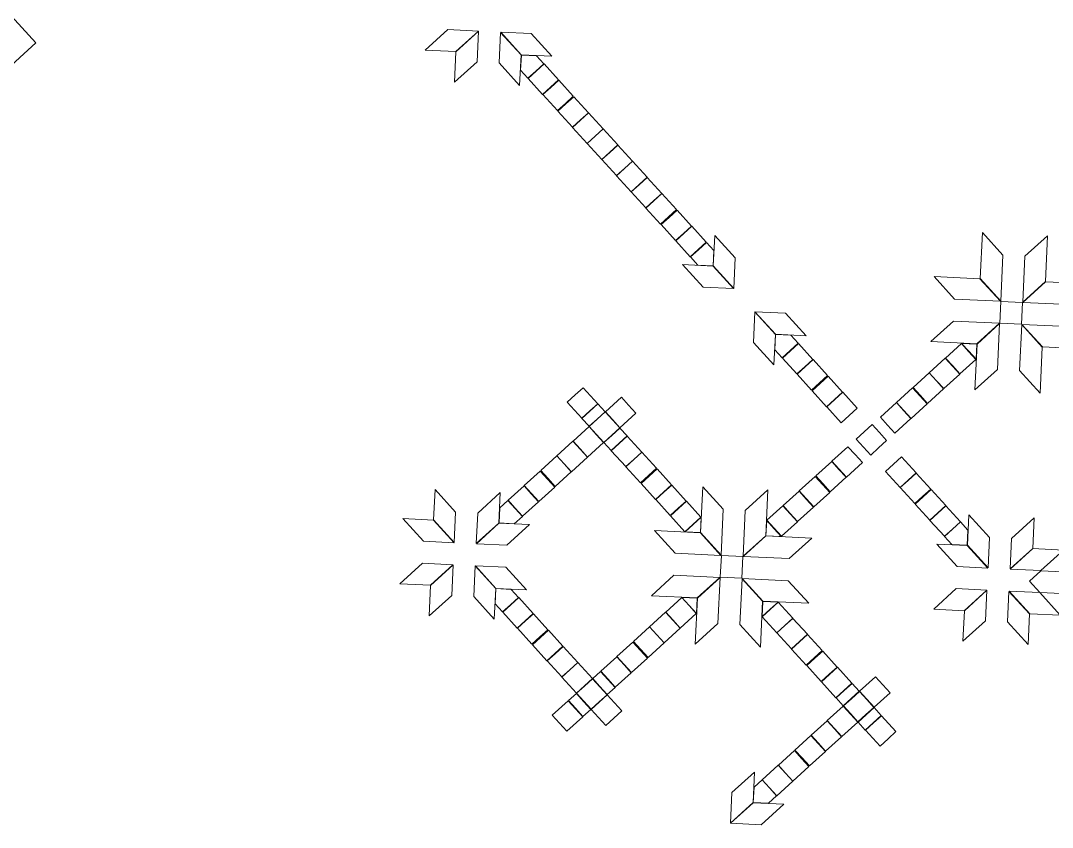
# Model space of a CAD drawing. Header units: inches. Extents: x 733725 to 1472938, y 4017711 to 8040520.
# Drawn here: x 734629.25 to 734648.36, y 4019162.29 to 4019177.24 of the extents above; entities that cross this region are included whole.
import ezdxf

# ---------------------------------------------------------------- set-up
doc = ezdxf.new("R2010")
doc.units = ezdxf.units.IN
doc.header["$MEASUREMENT"] = 0
for name, color, linetype, lineweight in [('H-HARAM2', 123, 'Continuous', 5), ('H-HARAM3', 123, 'Continuous', 5), ('H-MAFSALL', 31, 'Continuous', 13), ('VAZE-MOJOOD-IN', 252, 'Continuous', 0)]:
    doc.layers.add(name, color=color, linetype=linetype, lineweight=lineweight)
pattern_1 = [(354.99999998, (-0.961, 0.33), (0.553438968, 6.325836333), []), (354.99999998, (-0.892, 1.121), (0.553438968, 6.325836333), []), (354.99999998, (-0.823, 1.9117), (0.553438968, 6.325836333), [])]

msp = doc.modelspace()

# ---------------------------------------------------------------- hatches: boundary and pattern name
at = {"layer": 'H-HARAM2'}
h = msp.add_hatch(dxfattribs=at)
h.set_pattern_fill('PLAST', color=256, angle=-5, style=0)
h.set_pattern_definition(pattern_1)
edge = h.paths.add_edge_path()
edge.add_line((734632.731, 4019098.943), (734586.621, 4019149.885))
edge.add_line((734586.621, 4019149.885), (734697.208, 4019249.401))
edge.add_line((734697.208, 4019249.401), (734656.636, 4019294.307))
edge.add_line((734656.636, 4019294.307), (734612.593, 4019254.265))
edge.add_arc((734584.783, 4019246.201), 28.955, -31.0677, 16.1711, ccw=False)
edge.add_line((734609.585, 4019231.259), (734630.186, 4019208.599))
edge.add_line((734630.186, 4019208.599), (734617.904, 4019197.432))
edge.add_line((734617.904, 4019197.432), (734597.303, 4019220.092))
edge.add_arc((734584.783, 4019246.201), 28.955, 248.3791, 295.6179, ccw=False)
edge.add_line((734574.114, 4019219.283), (734521.152, 4019171.133))
edge.add_line((734521.152, 4019171.133), (734519.735, 4019155.04))
edge.add_line((734519.735, 4019155.04), (734510.13, 4019146.749))
edge.add_line((734510.13, 4019146.749), (734509.618, 4019135.985))
edge.add_line((734509.618, 4019135.985), (734511.003, 4019134.453))
edge.add_line((734511.003, 4019134.453), (734515.932, 4019129.031))
edge.add_line((734515.932, 4019129.031), (734518.495, 4019128.91))
edge.add_line((734518.495, 4019128.91), (734518.371, 4019126.305))
edge.add_line((734518.371, 4019126.305), (734518.431, 4019126.238))
edge.add_line((734518.431, 4019126.238), (734518.193, 4019121.231))
edge.add_line((734518.193, 4019121.231), (734532.114, 4019121.216))
edge.add_line((734532.114, 4019121.216), (734533.331, 4019119.845))
edge.add_line((734533.331, 4019119.845), (734566.504, 4019083.356))
edge.add_line((734566.504, 4019083.356), (734585.293, 4019100.438))
edge.add_line((734585.293, 4019100.438), (734607.504, 4019076.008))
edge.add_line((734607.504, 4019076.008), (734632.731, 4019098.943))
h = msp.add_hatch(dxfattribs=at)
h.set_pattern_fill('PLAST', color=256, angle=-5, style=0)
h.set_pattern_definition(pattern_1)
edge = h.paths.add_edge_path()
edge.add_line((734632.731, 4019098.943), (734586.621, 4019149.885))
edge.add_line((734586.621, 4019149.885), (734697.208, 4019249.401))
edge.add_line((734697.208, 4019249.401), (734656.636, 4019294.307))
edge.add_line((734656.636, 4019294.307), (734612.593, 4019254.265))
edge.add_arc((734584.783, 4019246.201), 28.955, -31.0677, 16.1711, ccw=False)
edge.add_line((734609.585, 4019231.259), (734630.186, 4019208.599))
edge.add_line((734630.186, 4019208.599), (734617.904, 4019197.432))
edge.add_line((734617.904, 4019197.432), (734597.303, 4019220.092))
edge.add_arc((734584.783, 4019246.201), 28.955, 248.3791, 295.6179, ccw=False)
edge.add_line((734574.114, 4019219.283), (734521.152, 4019171.133))
edge.add_line((734521.152, 4019171.133), (734519.735, 4019155.04))
edge.add_line((734519.735, 4019155.04), (734510.13, 4019146.749))
edge.add_line((734510.13, 4019146.749), (734509.618, 4019135.985))
edge.add_line((734509.618, 4019135.985), (734511.003, 4019134.453))
edge.add_line((734511.003, 4019134.453), (734515.932, 4019129.031))
edge.add_line((734515.932, 4019129.031), (734518.495, 4019128.91))
edge.add_line((734518.495, 4019128.91), (734518.371, 4019126.305))
edge.add_line((734518.371, 4019126.305), (734518.431, 4019126.238))
edge.add_line((734518.431, 4019126.238), (734518.193, 4019121.231))
edge.add_line((734518.193, 4019121.231), (734532.114, 4019121.216))
edge.add_line((734532.114, 4019121.216), (734533.331, 4019119.845))
edge.add_line((734533.331, 4019119.845), (734566.504, 4019083.356))
edge.add_line((734566.504, 4019083.356), (734585.293, 4019100.438))
edge.add_line((734585.293, 4019100.438), (734607.504, 4019076.008))
edge.add_line((734607.504, 4019076.008), (734632.731, 4019098.943))
at = {"layer": 'H-MAFSALL'}
h = msp.add_hatch(dxfattribs=at)
h.set_pattern_fill('ANGLE', color=256, scale=0.3, angle=45, style=0)
h.set_pattern_definition([(44.999999983, (-0.0012, 0.0002), (-1.4817422595, 1.4817422604), [1.524, -0.5715]), (134.999999983, (-0.0012, 0.0002), (-1.4817422604, -1.4817422595), [1.524, -0.5715])])
edge = h.paths.add_edge_path(flags=16)
edge.add_arc((734483.445, 4019138.19), 8, -50, 310)
edge = h.paths.add_edge_path(flags=16)
edge.add_arc((735041.69, 4018744.78), 5, 130, 310)
edge.add_arc((735041.69, 4018744.78), 5, -50, 130)
edge = h.paths.add_edge_path(flags=16)
edge.add_arc((734929.449, 4018650.032), 10, 307.1029, 310)
edge.add_line((734935.877, 4018642.372), (734935.481, 4018642.057))
edge = h.paths.add_edge_path(flags=16)
edge.add_arc((734448.304, 4018988.959), 5, -50, 310)
edge = h.paths.add_edge_path(flags=16)
edge.add_arc((734929.449, 4018650.032), 10, -50, 310)
edge = h.paths.add_edge_path()
edge.add_line((734470.495, 4018819.804), (734535.003, 4018852.189))
edge.add_line((734535.003, 4018852.189), (734535.003, 4018852.189))
edge.add_line((734535.003, 4018852.189), (734572.914, 4018810.916))
edge.add_arc((734615.714, 4018815.067), 43, 185.5397, 259.5981)
edge.add_line((734607.95, 4018772.774), (734656.259, 4018720.181))
edge.add_line((734656.259, 4018720.181), (734681.017, 4018702.881))
edge.add_line((734681.017, 4018702.881), (734689.467, 4018687.669))
edge.add_line((734689.467, 4018687.669), (734694.857, 4018680.12))
edge.add_line((734694.857, 4018680.12), (734719.321, 4018651.346))
edge.add_line((734719.321, 4018651.346), (734735.321, 4018631.946))
edge.add_line((734735.321, 4018631.946), (734738.811, 4018624.304))
edge.add_line((734738.811, 4018624.304), (734748.26, 4018603.512))
edge.add_line((734748.26, 4018603.512), (734747.516, 4018601.656))
edge.add_arc((734785.506, 4018511.871), 97.491, 107.72929, 112.93457, ccw=False)
edge.add_arc((734656.551, 4018541.881), 117.492, 25.08126, 32.34036, ccw=False)
edge.add_line((734762.964, 4018591.686), (734809.18, 4018581.942))
edge.add_line((734809.18, 4018581.942), (734866.219, 4018571.729))
edge.add_line((734866.219, 4018571.729), (734867.898, 4018578.513))
edge.add_line((734867.898, 4018578.513), (734907.725, 4018615.005))
edge.add_line((734907.725, 4018615.005), (734912.431, 4018609.829))
edge.add_line((734912.431, 4018609.829), (734975.64, 4018667.103))
edge.add_line((734975.64, 4018667.103), (734970.981, 4018672.229))
edge.add_line((734970.981, 4018672.229), (735032.04, 4018727.74))
edge.add_line((735032.04, 4018727.74), (735037.306, 4018722.006))
edge.add_line((735037.306, 4018722.006), (735052.413, 4018735.663))
edge.add_line((735052.413, 4018735.663), (735059.338, 4018741.922))
edge.add_line((735059.338, 4018741.922), (735066.401, 4018748.341))
edge.add_line((735066.401, 4018748.341), (735061.106, 4018754.165))
edge.add_line((735061.106, 4018754.165), (735117.118, 4018805.091))
edge.add_line((735117.118, 4018805.091), (735104.817, 4018818.622))
edge.add_line((735104.817, 4018818.622), (734958.677, 4018685.762))
edge.add_line((734958.677, 4018685.762), (734951.519, 4018693.635))
edge.add_line((734951.519, 4018693.635), (734933.872, 4018677.591))
edge.add_line((734933.872, 4018677.591), (734905.385, 4018651.693))
edge.add_line((734905.385, 4018651.693), (734888.108, 4018635.985))
edge.add_line((734888.108, 4018635.985), (734892.767, 4018630.86))
edge.add_line((734892.767, 4018630.86), (734854.667, 4018596.221))
edge.add_line((734854.667, 4018596.221), (734784.293, 4018608.823))
edge.add_arc((734788.7, 4018633.431), 25, 217.1653, 259.8479, ccw=False)
edge.add_line((734768.777, 4018618.328), (734704.047, 4018703.715))
edge.add_line((734704.047, 4018703.715), (734708.534, 4018710.947))
edge.add_line((734708.534, 4018710.947), (734700.207, 4018716.114))
edge.add_line((734700.207, 4018716.114), (734704.039, 4018722.289))
edge.add_line((734704.039, 4018722.289), (734698.091, 4018725.98))
edge.add_line((734698.091, 4018725.98), (734702.273, 4018732.721))
edge.add_line((734702.273, 4018732.721), (734702.336, 4018732.679))
edge.add_arc((734708.117, 4018741.415), 10.475, 236.5024, 314.0512)
edge.add_line((734715.401, 4018733.886), (734717.159, 4018735.485))
edge.add_line((734717.159, 4018735.485), (734722.231, 4018740.095))
edge.add_line((734722.231, 4018740.095), (734720.065, 4018742.478))
edge.add_line((734720.065, 4018742.478), (734726.132, 4018747.994))
edge.add_line((734726.132, 4018747.994), (734719.41, 4018755.387))
edge.add_line((734719.41, 4018755.387), (734713.218, 4018749.758))
edge.add_line((734713.218, 4018749.758), (734710.291, 4018752.978))
edge.add_line((734710.291, 4018752.978), (734716.483, 4018758.607))
edge.add_line((734716.483, 4018758.607), (734709.759, 4018766.003))
edge.add_line((734709.759, 4018766.003), (734703.567, 4018760.373))
edge.add_line((734703.567, 4018760.373), (734700.64, 4018763.593))
edge.add_line((734700.64, 4018763.593), (734706.832, 4018769.222))
edge.add_line((734706.832, 4018769.222), (734700.111, 4018776.616))
edge.add_line((734700.111, 4018776.616), (734694.4, 4018771.424))
edge.add_line((734694.4, 4018771.424), (734692.234, 4018773.807))
edge.add_line((734692.234, 4018773.807), (734686.631, 4018768.713))
edge.add_line((734686.631, 4018768.713), (734683.931, 4018766.258))
edge.add_arc((734691.488, 4018755.604), 13.062, 125.3471, 234.1486)
edge.add_line((734683.838, 4018745.017), (734679.674, 4018738.306))
edge.add_line((734679.674, 4018738.306), (734673.726, 4018741.996))
edge.add_line((734673.726, 4018741.996), (734673.41, 4018741.491))
edge.add_line((734673.41, 4018741.491), (734673.274, 4018741.576))
edge.add_line((734673.274, 4018741.576), (734669.424, 4018735.372))
edge.add_line((734669.424, 4018735.372), (734662.891, 4018739.425))
edge.add_line((734662.891, 4018739.425), (734661.12, 4018740.524))
edge.add_line((734661.12, 4018740.524), (734662.269, 4018742.424))
edge.add_line((734662.269, 4018742.424), (734639.091, 4018767.919))
edge.add_line((734639.091, 4018767.919), (734644.863, 4018773.166))
edge.add_line((734644.863, 4018773.166), (734641.27, 4018777.117))
edge.add_line((734641.27, 4018777.117), (734635.499, 4018771.87))
edge.add_line((734635.499, 4018771.87), (734624.539, 4018783.924))
edge.add_line((734624.539, 4018783.924), (734623.801, 4018783.25))
edge.add_line((734623.801, 4018783.25), (734611.491, 4018796.79))
edge.add_line((734611.491, 4018796.79), (734615.969, 4018800.904))
edge.add_line((734615.969, 4018800.904), (734613.206, 4018803.943))
edge.add_line((734613.206, 4018803.943), (734611.359, 4018802.264))
edge.add_line((734611.359, 4018802.264), (734611.02, 4018802.637))
edge.add_line((734611.02, 4018802.637), (734608.08, 4018802.777))
edge.add_line((734608.08, 4018802.777), (734607.708, 4018802.438))
edge.add_line((734607.708, 4018802.438), (734600.959, 4018809.861))
edge.add_line((734600.959, 4018809.861), (734601.332, 4018810.2))
edge.add_line((734601.332, 4018810.2), (734601.471, 4018813.14))
edge.add_line((734601.471, 4018813.14), (734601.133, 4018813.512))
edge.add_line((734601.133, 4018813.512), (734602.98, 4018815.191))
edge.add_line((734602.98, 4018815.191), (734600.195, 4018818.254))
edge.add_line((734600.195, 4018818.254), (734595.696, 4018814.164))
edge.add_line((734595.696, 4018814.164), (734583.386, 4018827.704))
edge.add_line((734583.386, 4018827.704), (734584.128, 4018828.375))
edge.add_line((734584.128, 4018828.375), (734573.169, 4018840.43))
edge.add_line((734573.169, 4018840.43), (734578.94, 4018845.677))
edge.add_line((734578.94, 4018845.677), (734575.348, 4018849.628))
edge.add_line((734575.348, 4018849.628), (734569.576, 4018844.381))
edge.add_line((734569.576, 4018844.381), (734546.398, 4018869.875))
edge.add_line((734546.398, 4018869.875), (734544.397, 4018868.912))
edge.add_line((734544.397, 4018868.912), (734540.057, 4018877.668))
edge.add_line((734540.057, 4018877.668), (734546.599, 4018880.911))
edge.add_line((734546.599, 4018880.911), (734546.526, 4018881.057))
edge.add_line((734546.526, 4018881.057), (734547.06, 4018881.322))
edge.add_line((734547.06, 4018881.322), (734543.952, 4018887.593))
edge.add_line((734543.952, 4018887.593), (734551.028, 4018891.101))
edge.add_arc((734562.294, 4018897.711), 13.062, 210.4016, 319.2031)
edge.add_line((734572.182, 4018889.177), (734580.485, 4018896.725))
edge.add_line((734580.485, 4018896.725), (734578.319, 4018899.107))
edge.add_line((734578.319, 4018899.107), (734584.029, 4018904.299))
edge.add_line((734584.029, 4018904.299), (734577.183, 4018911.579))
edge.add_line((734577.183, 4018911.579), (734571.116, 4018906.063))
edge.add_line((734571.116, 4018906.063), (734568.189, 4018909.283))
edge.add_line((734568.189, 4018909.283), (734574.256, 4018914.799))
edge.add_line((734574.256, 4018914.799), (734567.532, 4018922.195))
edge.add_line((734567.532, 4018922.195), (734561.465, 4018916.679))
edge.add_line((734561.465, 4018916.679), (734558.538, 4018919.898))
edge.add_line((734558.538, 4018919.898), (734564.605, 4018925.414))
edge.add_line((734564.605, 4018925.414), (734558.008, 4018932.921))
edge.add_line((734558.008, 4018932.921), (734551.941, 4018927.405))
edge.add_line((734551.941, 4018927.405), (734549.774, 4018929.787))
edge.add_line((734549.774, 4018929.787), (734542.945, 4018923.578))
edge.add_arc((734549.637, 4018915.633), 10.388, 130.1084, 208.8482)
edge.add_line((734540.538, 4018910.621), (734533.43, 4018907.097))
edge.add_line((734533.43, 4018907.097), (734530.321, 4018913.369))
edge.add_line((734530.321, 4018913.369), (734523.81, 4018910.141))
edge.add_line((734523.81, 4018910.141), (734519.422, 4018918.991))
edge.add_line((734519.422, 4018918.991), (734518.414, 4018918.49))
edge.add_line((734518.414, 4018918.49), (734483.652, 4018963.612))
edge.add_line((734483.652, 4018963.612), (734466.216, 4018986.25))
edge.add_arc((734446.342, 4018986.524), 19.876, -0.7881, 95.2465)
edge.add_line((734444.525, 4019006.316), (734441.745, 4019010.015))
edge.add_arc((734457.733, 4019022.03), 20, 159.6381, 216.9245, ccw=False)
edge.add_line((734438.983, 4019028.989), (734449.624, 4019057.661))
edge.add_arc((734468.375, 4019050.702), 20, 132.2751, 159.6381, ccw=False)
edge.add_line((734454.921, 4019065.5), (734492.174, 4019099.369))
edge.add_line((734492.174, 4019099.369), (734492.352, 4019103.094))
edge.add_line((734492.352, 4019103.094), (734518.495, 4019128.91))
edge.add_line((734518.495, 4019128.91), (734515.932, 4019129.032))
edge.add_line((734515.932, 4019129.032), (734509.618, 4019135.985))
edge.add_line((734509.618, 4019135.985), (734510.13, 4019146.749))
edge.add_line((734510.13, 4019146.749), (734519.735, 4019155.04))
edge.add_line((734519.735, 4019155.04), (734521.152, 4019171.133))
edge.add_line((734521.152, 4019171.133), (734507.472, 4019199.486))
edge.add_line((734507.472, 4019199.486), (734476.686, 4019171.099))
edge.add_line((734476.686, 4019171.099), (734472.574, 4019167.308))
edge.add_line((734472.574, 4019167.308), (734466.913, 4019162.087))
edge.add_line((734466.913, 4019162.087), (734466.392, 4019149.251))
edge.add_line((734466.392, 4019149.251), (734473.058, 4019142.023))
edge.add_line((734473.058, 4019142.023), (734470.728, 4019136.003))
edge.add_line((734470.728, 4019136.003), (734468.209, 4019122.907))
edge.add_line((734468.209, 4019122.907), (734466.607, 4019104.847))
edge.add_line((734466.607, 4019104.847), (734464.67, 4019103.328))
edge.add_line((734464.67, 4019103.328), (734460.43, 4019099.47))
edge.add_line((734460.43, 4019099.47), (734439.912, 4019080.557))
edge.add_arc((734466.972, 4019051.099), 40, 132.5703, 159.9333)
edge.add_line((734429.4, 4019064.824), (734425.787, 4019054.932))
edge.add_arc((734492.611, 4019019.499), 75.638, 152.06563, 155.27115)
edge.add_line((734423.91, 4019051.14), (734418.436, 4019034.299))
edge.add_line((734418.436, 4019034.299), (734418.393, 4019032.833))
edge.add_arc((734464.107, 4019027.499), 46.024, 173.3446, 190.8662)
edge.add_arc((734458.101, 4019026.815), 40, 191.5252, 222.5703)
edge.add_line((734428.643, 4018999.755), (734431.55, 4018996.591))
edge.add_arc((734450.637, 4018990.594), 20.007, 162.5586, 282.582)
edge.add_line((734454.995, 4018971.068), (734472.935, 4018951.538))
edge.add_line((734472.935, 4018951.538), (734489.366, 4018933.651))
edge.add_line((734489.366, 4018933.651), (734498.083, 4018916.295))
edge.add_line((734498.083, 4018916.295), (734467.009, 4018900.695))
edge.add_line((734467.009, 4018900.695), (734457.734, 4018896.038))
edge.add_line((734457.734, 4018896.038), (734446.846, 4018890.572))
edge.add_line((734446.846, 4018890.572), (734436.474, 4018885.365))
edge.add_line((734436.474, 4018885.365), (734448.8, 4018875.981))
edge.add_line((734448.8, 4018875.981), (734461.775, 4018837.145))
edge.add_line((734461.775, 4018837.145), (734470.495, 4018819.804))

# ---------------------------------------------------------------- linework, layer by layer
at = {"layer": 'H-HARAM3'}
for points in [[(734636.745, 4019176.696), (734637.163, 4019177.077), (734637.728, 4019177.05), (734637.31, 4019176.669)], [(734636.745, 4019176.696), (734637.163, 4019177.077), (734637.728, 4019177.05), (734637.31, 4019176.669)], [(734637.286, 4019176.101), (734637.704, 4019176.481), (734637.731, 4019177.046), (734637.313, 4019176.666)], [(734637.286, 4019176.101), (734637.704, 4019176.481), (734637.731, 4019177.046), (734637.313, 4019176.666)], [(734638.493, 4019176.043), (734638.113, 4019176.462), (734638.14, 4019177.027), (734638.52, 4019176.608)], [(734638.493, 4019176.043), (734638.113, 4019176.462), (734638.14, 4019177.027), (734638.52, 4019176.608)], [(734639.088, 4019176.584), (734638.708, 4019177.003), (734638.143, 4019177.03), (734638.523, 4019176.611)], [(734639.088, 4019176.584), (734638.708, 4019177.003), (734638.143, 4019177.03), (734638.523, 4019176.611)], [(734638.524, 4019176.607), (734638.807, 4019176.594), (734638.943, 4019176.444), (734638.795, 4019176.309), (734638.647, 4019176.175), (734638.511, 4019176.325)], [(734638.524, 4019176.607), (734638.807, 4019176.594), (734638.943, 4019176.444), (734638.795, 4019176.309), (734638.647, 4019176.175), (734638.511, 4019176.325)], [(734638.798, 4019176.306), (734638.946, 4019176.441), (734639.215, 4019176.145), (734639.067, 4019176.01), (734638.919, 4019175.876), (734638.65, 4019176.172)], [(734638.798, 4019176.306), (734638.946, 4019176.441), (734639.215, 4019176.145), (734639.067, 4019176.01), (734638.919, 4019175.876), (734638.65, 4019176.172)], [(734639.07, 4019176.007), (734639.218, 4019176.142), (734639.487, 4019175.846), (734639.339, 4019175.711), (734639.191, 4019175.576), (734638.922, 4019175.872)], [(734639.07, 4019176.007), (734639.218, 4019176.142), (734639.487, 4019175.846), (734639.339, 4019175.711), (734639.191, 4019175.576), (734638.922, 4019175.872)], [(734639.349, 4019175.7), (734639.497, 4019175.834), (734639.766, 4019175.538), (734639.618, 4019175.404), (734639.47, 4019175.269), (734639.201, 4019175.565)], [(734639.349, 4019175.7), (734639.497, 4019175.834), (734639.766, 4019175.538), (734639.618, 4019175.404), (734639.47, 4019175.269), (734639.201, 4019175.565)], [(734639.621, 4019175.401), (734639.769, 4019175.535), (734640.038, 4019175.239), (734639.89, 4019175.105), (734639.742, 4019174.97), (734639.473, 4019175.266)], [(734639.621, 4019175.401), (734639.769, 4019175.535), (734640.038, 4019175.239), (734639.89, 4019175.105), (734639.742, 4019174.97), (734639.473, 4019175.266)], [(734639.893, 4019175.101), (734640.041, 4019175.236), (734640.31, 4019174.94), (734640.162, 4019174.805), (734640.014, 4019174.671), (734639.745, 4019174.967)], [(734639.893, 4019175.101), (734640.041, 4019175.236), (734640.31, 4019174.94), (734640.162, 4019174.805), (734640.014, 4019174.671), (734639.745, 4019174.967)], [(734640.165, 4019174.802), (734640.313, 4019174.937), (734640.448, 4019174.789), (734640.582, 4019174.641), (734640.434, 4019174.506), (734640.286, 4019174.372), (734640.152, 4019174.52), (734640.017, 4019174.668)], [(734640.165, 4019174.802), (734640.313, 4019174.937), (734640.448, 4019174.789), (734640.582, 4019174.641), (734640.434, 4019174.506), (734640.286, 4019174.372), (734640.152, 4019174.52), (734640.017, 4019174.668)], [(734640.437, 4019174.503), (734640.585, 4019174.638), (734640.854, 4019174.342), (734640.706, 4019174.207), (734640.558, 4019174.072), (734640.289, 4019174.368)], [(734640.437, 4019174.503), (734640.585, 4019174.638), (734640.854, 4019174.342), (734640.706, 4019174.207), (734640.558, 4019174.072), (734640.289, 4019174.368)], [(734640.709, 4019174.204), (734640.857, 4019174.338), (734641.126, 4019174.042), (734640.978, 4019173.908), (734640.83, 4019173.773), (734640.561, 4019174.069)], [(734640.709, 4019174.204), (734640.857, 4019174.338), (734641.126, 4019174.042), (734640.978, 4019173.908), (734640.83, 4019173.773), (734640.561, 4019174.069)], [(734640.981, 4019173.905), (734641.129, 4019174.039), (734641.398, 4019173.743), (734641.25, 4019173.609), (734641.102, 4019173.474), (734640.833, 4019173.77)], [(734640.981, 4019173.905), (734641.129, 4019174.039), (734641.398, 4019173.743), (734641.25, 4019173.609), (734641.102, 4019173.474), (734640.833, 4019173.77)], [(734641.26, 4019173.597), (734641.408, 4019173.732), (734641.677, 4019173.436), (734641.529, 4019173.302), (734641.382, 4019173.167), (734641.112, 4019173.463)], [(734641.26, 4019173.597), (734641.408, 4019173.732), (734641.677, 4019173.436), (734641.529, 4019173.302), (734641.382, 4019173.167), (734641.112, 4019173.463)], [(734641.68, 4019173.433), (734641.95, 4019173.137), (734641.802, 4019173.002), (734641.654, 4019172.868), (734641.384, 4019173.164), (734641.532, 4019173.298)], [(734641.68, 4019173.433), (734641.95, 4019173.137), (734641.802, 4019173.002), (734641.654, 4019172.868), (734641.384, 4019173.164), (734641.532, 4019173.298)], [(734642.106, 4019173.265), (734642.487, 4019172.847), (734642.46, 4019172.282), (734642.079, 4019172.7)], [(734642.106, 4019173.265), (734642.487, 4019172.847), (734642.46, 4019172.282), (734642.079, 4019172.7)], [(734647.444, 4019172.897), (734647.064, 4019173.315), (734647.023, 4019172.465), (734647.404, 4019172.046)], [(734647.444, 4019172.897), (734647.064, 4019173.315), (734647.023, 4019172.465), (734647.404, 4019172.046)], [(734647.853, 4019172.877), (734648.271, 4019173.258), (734648.231, 4019172.407), (734647.812, 4019172.027)], [(734647.853, 4019172.877), (734648.271, 4019173.258), (734648.231, 4019172.407), (734647.812, 4019172.027)], [(734641.952, 4019173.134), (734642.088, 4019172.984), (734642.075, 4019172.701), (734641.793, 4019172.715), (734641.657, 4019172.864), (734641.804, 4019172.999)], [(734641.952, 4019173.134), (734642.088, 4019172.984), (734642.075, 4019172.701), (734641.793, 4019172.715), (734641.657, 4019172.864), (734641.804, 4019172.999)], [(734641.511, 4019172.724), (734641.891, 4019172.305), (734642.457, 4019172.279), (734642.076, 4019172.697)], [(734641.511, 4019172.724), (734641.891, 4019172.305), (734642.457, 4019172.279), (734642.076, 4019172.697)], [(734646.55, 4019172.084), (734646.169, 4019172.502), (734647.02, 4019172.462), (734647.401, 4019172.043)], [(734646.55, 4019172.084), (734646.169, 4019172.502), (734647.02, 4019172.462), (734647.401, 4019172.043)], [(734648.666, 4019171.983), (734649.084, 4019172.364), (734648.234, 4019172.404), (734647.815, 4019172.023)], [(734648.666, 4019171.983), (734649.084, 4019172.364), (734648.234, 4019172.404), (734647.815, 4019172.023)], [(734647.808, 4019172.019), (734647.789, 4019171.62), (734647.389, 4019171.639), (734647.408, 4019172.038)], [(734647.808, 4019172.019), (734647.789, 4019171.62), (734647.389, 4019171.639), (734647.408, 4019172.038)], [(734643.202, 4019170.864), (734642.822, 4019171.282), (734642.848, 4019171.848), (734643.229, 4019171.429)], [(734643.202, 4019170.864), (734642.822, 4019171.282), (734642.848, 4019171.848), (734643.229, 4019171.429)], [(734643.797, 4019171.405), (734643.417, 4019171.824), (734642.852, 4019171.85), (734643.232, 4019171.432)], [(734643.797, 4019171.405), (734643.417, 4019171.824), (734642.852, 4019171.85), (734643.232, 4019171.432)], [(734646.531, 4019171.675), (734646.112, 4019171.295), (734646.963, 4019171.254), (734647.381, 4019171.635)], [(734646.531, 4019171.675), (734646.112, 4019171.295), (734646.963, 4019171.254), (734647.381, 4019171.635)], [(734647.344, 4019170.781), (734646.925, 4019170.4), (734646.966, 4019171.251), (734647.384, 4019171.632)], [(734647.344, 4019170.781), (734646.925, 4019170.4), (734646.966, 4019171.251), (734647.384, 4019171.632)], [(734647.752, 4019170.762), (734648.133, 4019170.343), (734648.173, 4019171.194), (734647.793, 4019171.612)], [(734647.752, 4019170.762), (734648.133, 4019170.343), (734648.173, 4019171.194), (734647.793, 4019171.612)], [(734648.646, 4019171.575), (734649.027, 4019171.156), (734648.176, 4019171.197), (734647.796, 4019171.615)], [(734648.646, 4019171.575), (734649.027, 4019171.156), (734648.176, 4019171.197), (734647.796, 4019171.615)], [(734643.233, 4019171.428), (734643.516, 4019171.414), (734643.652, 4019171.265), (734643.504, 4019171.13), (734643.356, 4019170.995), (734643.22, 4019171.145)], [(734643.233, 4019171.428), (734643.516, 4019171.414), (734643.652, 4019171.265), (734643.504, 4019171.13), (734643.356, 4019170.995), (734643.22, 4019171.145)], [(734643.507, 4019171.127), (734643.655, 4019171.261), (734643.924, 4019170.965), (734643.776, 4019170.831), (734643.628, 4019170.696), (734643.359, 4019170.992)], [(734643.507, 4019171.127), (734643.655, 4019171.261), (734643.924, 4019170.965), (734643.776, 4019170.831), (734643.628, 4019170.696), (734643.359, 4019170.992)], [(734646.676, 4019171.261), (734646.81, 4019171.113), (734646.945, 4019170.965), (734646.649, 4019170.696), (734646.514, 4019170.844), (734646.38, 4019170.992)], [(734646.676, 4019171.261), (734646.81, 4019171.113), (734646.945, 4019170.965), (734646.649, 4019170.696), (734646.514, 4019170.844), (734646.38, 4019170.992)], [(734646.961, 4019171.25), (734646.948, 4019170.968), (734646.813, 4019171.116), (734646.679, 4019171.264)], [(734646.961, 4019171.25), (734646.948, 4019170.968), (734646.813, 4019171.116), (734646.679, 4019171.264)], [(734643.779, 4019170.828), (734643.927, 4019170.962), (734644.196, 4019170.666), (734644.048, 4019170.532), (734643.9, 4019170.397), (734643.631, 4019170.693)], [(734643.779, 4019170.828), (734643.927, 4019170.962), (734644.196, 4019170.666), (734644.048, 4019170.532), (734643.9, 4019170.397), (734643.631, 4019170.693)], [(734646.376, 4019170.989), (734646.511, 4019170.841), (734646.645, 4019170.693), (734646.349, 4019170.424), (734646.215, 4019170.572), (734646.08, 4019170.72)], [(734646.376, 4019170.989), (734646.511, 4019170.841), (734646.645, 4019170.693), (734646.349, 4019170.424), (734646.215, 4019170.572), (734646.08, 4019170.72)], [(734646.077, 4019170.717), (734646.212, 4019170.569), (734646.346, 4019170.421), (734646.05, 4019170.152), (734645.916, 4019170.299), (734645.781, 4019170.447)], [(734646.077, 4019170.717), (734646.212, 4019170.569), (734646.346, 4019170.421), (734646.05, 4019170.152), (734645.916, 4019170.299), (734645.781, 4019170.447)], [(734644.058, 4019170.52), (734644.206, 4019170.655), (734644.475, 4019170.359), (734644.327, 4019170.224), (734644.179, 4019170.09), (734643.91, 4019170.386)], [(734644.058, 4019170.52), (734644.206, 4019170.655), (734644.475, 4019170.359), (734644.327, 4019170.224), (734644.179, 4019170.09), (734643.91, 4019170.386)], [(734639.67, 4019170.441), (734639.939, 4019170.145), (734639.791, 4019170.011), (734639.643, 4019169.876), (734639.374, 4019170.172), (734639.522, 4019170.307)], [(734639.67, 4019170.441), (734639.939, 4019170.145), (734639.791, 4019170.011), (734639.643, 4019169.876), (734639.374, 4019170.172), (734639.522, 4019170.307)], [(734644.478, 4019170.356), (734644.747, 4019170.06), (734644.599, 4019169.925), (734644.451, 4019169.791), (734644.182, 4019170.087), (734644.33, 4019170.221)], [(734644.478, 4019170.356), (734644.747, 4019170.06), (734644.599, 4019169.925), (734644.451, 4019169.791), (734644.182, 4019170.087), (734644.33, 4019170.221)], [(734645.77, 4019170.437), (734645.905, 4019170.289), (734646.039, 4019170.141), (734645.743, 4019169.872), (734645.609, 4019170.02), (734645.474, 4019170.168)], [(734645.77, 4019170.437), (734645.905, 4019170.289), (734646.039, 4019170.141), (734645.743, 4019169.872), (734645.609, 4019170.02), (734645.474, 4019170.168)], [(734639.794, 4019170.008), (734639.942, 4019170.142), (734640.075, 4019169.996), (734639.927, 4019169.861), (734639.779, 4019169.727), (734639.646, 4019169.873)], [(734639.794, 4019170.008), (734639.942, 4019170.142), (734640.075, 4019169.996), (734639.927, 4019169.861), (734639.779, 4019169.727), (734639.646, 4019169.873)], [(734640.377, 4019170.265), (734640.512, 4019170.117), (734640.646, 4019169.969), (734640.35, 4019169.7), (734640.216, 4019169.848), (734640.081, 4019169.996)], [(734640.377, 4019170.265), (734640.512, 4019170.117), (734640.646, 4019169.969), (734640.35, 4019169.7), (734640.216, 4019169.848), (734640.081, 4019169.996)], [(734645.471, 4019170.165), (734645.605, 4019170.017), (734645.74, 4019169.869), (734645.444, 4019169.6), (734645.309, 4019169.748), (734645.175, 4019169.896)], [(734645.471, 4019170.165), (734645.605, 4019170.017), (734645.74, 4019169.869), (734645.444, 4019169.6), (734645.309, 4019169.748), (734645.175, 4019169.896)], [(734639.93, 4019169.858), (734640.078, 4019169.993), (734640.212, 4019169.845), (734640.347, 4019169.697), (734640.199, 4019169.562), (734640.051, 4019169.428), (734639.916, 4019169.576), (734639.782, 4019169.724)], [(734639.93, 4019169.858), (734640.078, 4019169.993), (734640.212, 4019169.845), (734640.347, 4019169.697), (734640.199, 4019169.562), (734640.051, 4019169.428), (734639.916, 4019169.576), (734639.782, 4019169.724)], [(734639.779, 4019169.721), (734639.913, 4019169.573), (734640.048, 4019169.425), (734639.752, 4019169.156), (734639.617, 4019169.304), (734639.483, 4019169.451)], [(734639.779, 4019169.721), (734639.913, 4019169.573), (734640.048, 4019169.425), (734639.752, 4019169.156), (734639.617, 4019169.304), (734639.483, 4019169.451)], [(734644.874, 4019169.623), (734645.022, 4019169.757), (734645.156, 4019169.609), (734645.291, 4019169.461), (734645.143, 4019169.327), (734644.995, 4019169.192), (734644.861, 4019169.34), (734644.726, 4019169.488)], [(734644.874, 4019169.623), (734645.022, 4019169.757), (734645.156, 4019169.609), (734645.291, 4019169.461), (734645.143, 4019169.327), (734644.995, 4019169.192), (734644.861, 4019169.34), (734644.726, 4019169.488)], [(734640.202, 4019169.559), (734640.35, 4019169.693), (734640.483, 4019169.547), (734640.335, 4019169.412), (734640.187, 4019169.278), (734640.054, 4019169.424)], [(734640.202, 4019169.559), (734640.35, 4019169.693), (734640.483, 4019169.547), (734640.335, 4019169.412), (734640.187, 4019169.278), (734640.054, 4019169.424)], [(734640.338, 4019169.409), (734640.486, 4019169.544), (734640.755, 4019169.248), (734640.607, 4019169.113), (734640.459, 4019168.979), (734640.19, 4019169.275)], [(734640.338, 4019169.409), (734640.486, 4019169.544), (734640.755, 4019169.248), (734640.607, 4019169.113), (734640.459, 4019168.979), (734640.19, 4019169.275)], [(734639.479, 4019169.449), (734639.614, 4019169.301), (734639.748, 4019169.153), (734639.452, 4019168.883), (734639.318, 4019169.031), (734639.183, 4019169.179)], [(734639.479, 4019169.449), (734639.614, 4019169.301), (734639.748, 4019169.153), (734639.452, 4019168.883), (734639.318, 4019169.031), (734639.183, 4019169.179)], [(734644.573, 4019169.349), (734644.708, 4019169.201), (734644.842, 4019169.053), (734644.546, 4019168.784), (734644.412, 4019168.932), (734644.277, 4019169.08)], [(734644.573, 4019169.349), (734644.708, 4019169.201), (734644.842, 4019169.053), (734644.546, 4019168.784), (734644.412, 4019168.932), (734644.277, 4019169.08)], [(734639.18, 4019169.177), (734639.315, 4019169.029), (734639.449, 4019168.881), (734639.153, 4019168.611), (734639.019, 4019168.759), (734638.884, 4019168.907)], [(734639.18, 4019169.177), (734639.315, 4019169.029), (734639.449, 4019168.881), (734639.153, 4019168.611), (734639.019, 4019168.759), (734638.884, 4019168.907)], [(734640.61, 4019169.11), (734640.758, 4019169.245), (734641.027, 4019168.949), (734640.879, 4019168.814), (734640.731, 4019168.68), (734640.462, 4019168.975)], [(734640.61, 4019169.11), (734640.758, 4019169.245), (734641.027, 4019168.949), (734640.879, 4019168.814), (734640.731, 4019168.68), (734640.462, 4019168.975)], [(734645.418, 4019169.024), (734645.566, 4019169.159), (734645.835, 4019168.863), (734645.687, 4019168.728), (734645.539, 4019168.594), (734645.27, 4019168.89)], [(734645.418, 4019169.024), (734645.566, 4019169.159), (734645.835, 4019168.863), (734645.687, 4019168.728), (734645.539, 4019168.594), (734645.27, 4019168.89)], [(734644.274, 4019169.077), (734644.408, 4019168.929), (734644.543, 4019168.781), (734644.247, 4019168.512), (734644.112, 4019168.66), (734643.978, 4019168.808)], [(734644.274, 4019169.077), (734644.408, 4019168.929), (734644.543, 4019168.781), (734644.247, 4019168.512), (734644.112, 4019168.66), (734643.978, 4019168.808)], [(734638.873, 4019168.897), (734639.008, 4019168.749), (734639.142, 4019168.601), (734638.846, 4019168.332), (734638.712, 4019168.48), (734638.577, 4019168.628)], [(734638.873, 4019168.897), (734639.008, 4019168.749), (734639.142, 4019168.601), (734638.846, 4019168.332), (734638.712, 4019168.48), (734638.577, 4019168.628)], [(734640.889, 4019168.803), (734641.037, 4019168.937), (734641.306, 4019168.642), (734641.158, 4019168.507), (734641.01, 4019168.372), (734640.741, 4019168.668)], [(734640.889, 4019168.803), (734641.037, 4019168.937), (734641.306, 4019168.642), (734641.158, 4019168.507), (734641.01, 4019168.372), (734640.741, 4019168.668)], [(734643.967, 4019168.798), (734644.101, 4019168.65), (734644.236, 4019168.502), (734643.94, 4019168.233), (734643.805, 4019168.381), (734643.671, 4019168.529)], [(734643.967, 4019168.798), (734644.101, 4019168.65), (734644.236, 4019168.502), (734643.94, 4019168.233), (734643.805, 4019168.381), (734643.671, 4019168.529)], [(734645.69, 4019168.725), (734645.838, 4019168.86), (734646.107, 4019168.564), (734645.959, 4019168.429), (734645.811, 4019168.295), (734645.542, 4019168.591)], [(734645.69, 4019168.725), (734645.838, 4019168.86), (734646.107, 4019168.564), (734645.959, 4019168.429), (734645.811, 4019168.295), (734645.542, 4019168.591)], [(734638.574, 4019168.625), (734638.708, 4019168.477), (734638.843, 4019168.329), (734638.547, 4019168.06), (734638.412, 4019168.208), (734638.278, 4019168.356)], [(734638.574, 4019168.625), (734638.708, 4019168.477), (734638.843, 4019168.329), (734638.547, 4019168.06), (734638.412, 4019168.208), (734638.278, 4019168.356)], [(734641.161, 4019168.504), (734641.309, 4019168.638), (734641.578, 4019168.342), (734641.43, 4019168.208), (734641.282, 4019168.073), (734641.013, 4019168.369)], [(734641.161, 4019168.504), (734641.309, 4019168.638), (734641.578, 4019168.342), (734641.43, 4019168.208), (734641.282, 4019168.073), (734641.013, 4019168.369)], [(734642.265, 4019168.188), (734641.884, 4019168.607), (734641.844, 4019167.756), (734642.224, 4019167.337)], [(734642.265, 4019168.188), (734641.884, 4019168.607), (734641.844, 4019167.756), (734642.224, 4019167.337)], [(734636.927, 4019168.556), (734637.307, 4019168.138), (734637.28, 4019167.573), (734636.9, 4019167.991)], [(734636.927, 4019168.556), (734637.307, 4019168.138), (734637.28, 4019167.573), (734636.9, 4019167.991)], [(734638.134, 4019168.499), (734637.716, 4019168.118), (734637.689, 4019167.553), (734638.107, 4019167.934)], [(734638.134, 4019168.499), (734637.716, 4019168.118), (734637.689, 4019167.553), (734638.107, 4019167.934)], [(734642.673, 4019168.169), (734643.092, 4019168.549), (734643.051, 4019167.698), (734642.633, 4019167.318)], [(734642.673, 4019168.169), (734643.092, 4019168.549), (734643.051, 4019167.698), (734642.633, 4019167.318)], [(734643.668, 4019168.526), (734643.802, 4019168.378), (734643.937, 4019168.23), (734643.641, 4019167.961), (734643.506, 4019168.109), (734643.372, 4019168.257)], [(734643.668, 4019168.526), (734643.802, 4019168.378), (734643.937, 4019168.23), (734643.641, 4019167.961), (734643.506, 4019168.109), (734643.372, 4019168.257)], [(734645.969, 4019168.418), (734646.117, 4019168.553), (734646.386, 4019168.257), (734646.238, 4019168.122), (734646.09, 4019167.988), (734645.821, 4019168.283)], [(734645.969, 4019168.418), (734646.117, 4019168.553), (734646.386, 4019168.257), (734646.238, 4019168.122), (734646.09, 4019167.988), (734645.821, 4019168.283)], [(734638.275, 4019168.353), (734638.409, 4019168.205), (734638.544, 4019168.057), (734638.394, 4019167.921), (734638.112, 4019167.935), (734638.125, 4019168.217)], [(734638.275, 4019168.353), (734638.409, 4019168.205), (734638.544, 4019168.057), (734638.394, 4019167.921), (734638.112, 4019167.935), (734638.125, 4019168.217)], [(734641.433, 4019168.204), (734641.581, 4019168.339), (734641.85, 4019168.043), (734641.702, 4019167.909), (734641.554, 4019167.774), (734641.285, 4019168.07)], [(734641.433, 4019168.204), (734641.581, 4019168.339), (734641.85, 4019168.043), (734641.702, 4019167.909), (734641.554, 4019167.774), (734641.285, 4019168.07)], [(734643.368, 4019168.254), (734643.503, 4019168.106), (734643.637, 4019167.958), (734643.341, 4019167.689), (734643.207, 4019167.837), (734643.072, 4019167.985)], [(734643.368, 4019168.254), (734643.503, 4019168.106), (734643.637, 4019167.958), (734643.341, 4019167.689), (734643.207, 4019167.837), (734643.072, 4019167.985)], [(734646.241, 4019168.119), (734646.389, 4019168.253), (734646.658, 4019167.957), (734646.51, 4019167.823), (734646.362, 4019167.688), (734646.093, 4019167.984)], [(734646.241, 4019168.119), (734646.389, 4019168.253), (734646.658, 4019167.957), (734646.51, 4019167.823), (734646.362, 4019167.688), (734646.093, 4019167.984)], [(734636.331, 4019168.015), (734636.712, 4019167.597), (734637.277, 4019167.57), (734636.897, 4019167.988)], [(734636.331, 4019168.015), (734636.712, 4019167.597), (734637.277, 4019167.57), (734636.897, 4019167.988)], [(734641.705, 4019167.905), (734641.853, 4019168.04), (734641.84, 4019167.757), (734641.557, 4019167.771)], [(734641.705, 4019167.905), (734641.853, 4019168.04), (734641.84, 4019167.757), (734641.557, 4019167.771)], [(734646.815, 4019168.086), (734647.196, 4019167.667), (734647.169, 4019167.102), (734646.788, 4019167.521)], [(734646.815, 4019168.086), (734647.196, 4019167.667), (734647.169, 4019167.102), (734646.788, 4019167.521)], [(734648.022, 4019168.028), (734647.604, 4019167.648), (734647.577, 4019167.083), (734647.996, 4019167.463)], [(734648.022, 4019168.028), (734647.604, 4019167.648), (734647.577, 4019167.083), (734647.996, 4019167.463)], [(734638.675, 4019167.904), (734638.257, 4019167.523), (734637.692, 4019167.55), (734638.11, 4019167.931)], [(734638.675, 4019167.904), (734638.257, 4019167.523), (734637.692, 4019167.55), (734638.11, 4019167.931)], [(734643.069, 4019167.982), (734643.204, 4019167.834), (734643.338, 4019167.686), (734643.056, 4019167.699)], [(734643.069, 4019167.982), (734643.204, 4019167.834), (734643.338, 4019167.686), (734643.056, 4019167.699)], [(734646.513, 4019167.82), (734646.661, 4019167.954), (734646.797, 4019167.804), (734646.784, 4019167.522), (734646.501, 4019167.535), (734646.365, 4019167.685)], [(734646.513, 4019167.82), (734646.661, 4019167.954), (734646.797, 4019167.804), (734646.784, 4019167.522), (734646.501, 4019167.535), (734646.365, 4019167.685)], [(734641.371, 4019167.375), (734640.99, 4019167.793), (734641.841, 4019167.753), (734642.221, 4019167.334)], [(734641.371, 4019167.375), (734640.99, 4019167.793), (734641.841, 4019167.753), (734642.221, 4019167.334)], [(734643.486, 4019167.274), (734643.905, 4019167.655), (734643.054, 4019167.695), (734642.636, 4019167.315)], [(734643.486, 4019167.274), (734643.905, 4019167.655), (734643.054, 4019167.695), (734642.636, 4019167.315)], [(734646.22, 4019167.545), (734646.6, 4019167.126), (734647.165, 4019167.099), (734646.785, 4019167.518)], [(734646.22, 4019167.545), (734646.6, 4019167.126), (734647.165, 4019167.099), (734646.785, 4019167.518)], [(734648.564, 4019167.433), (734648.145, 4019167.052), (734647.58, 4019167.079), (734647.998, 4019167.46)], [(734648.564, 4019167.433), (734648.145, 4019167.052), (734647.58, 4019167.079), (734647.998, 4019167.46)], [(734642.229, 4019167.33), (734642.628, 4019167.311), (734642.609, 4019166.911), (734642.21, 4019166.93)], [(734642.229, 4019167.33), (734642.628, 4019167.311), (734642.609, 4019166.911), (734642.21, 4019166.93)], [(734636.274, 4019166.808), (734636.693, 4019167.188), (734637.258, 4019167.161), (734636.839, 4019166.781)], [(734636.274, 4019166.808), (734636.693, 4019167.188), (734637.258, 4019167.161), (734636.839, 4019166.781)], [(734636.815, 4019166.213), (734637.234, 4019166.593), (734637.261, 4019167.158), (734636.842, 4019166.778)], [(734636.815, 4019166.213), (734637.234, 4019166.593), (734637.261, 4019167.158), (734636.842, 4019166.778)], [(734638.023, 4019166.155), (734637.642, 4019166.574), (734637.669, 4019167.139), (734638.049, 4019166.72)], [(734638.023, 4019166.155), (734637.642, 4019166.574), (734637.669, 4019167.139), (734638.049, 4019166.72)], [(734638.618, 4019166.696), (734638.237, 4019167.115), (734637.672, 4019167.142), (734638.053, 4019166.723)], [(734638.618, 4019166.696), (734638.237, 4019167.115), (734637.672, 4019167.142), (734638.053, 4019166.723)], [(734648.53, 4019166.629), (734648.549, 4019167.029), (734648.147, 4019167.048), (734647.937, 4019166.858), (734648.128, 4019166.648)], [(734648.53, 4019166.629), (734648.549, 4019167.029), (734648.147, 4019167.048), (734647.937, 4019166.858), (734648.128, 4019166.648)], [(734641.351, 4019166.967), (734640.933, 4019166.586), (734641.783, 4019166.546), (734642.202, 4019166.926)], [(734641.351, 4019166.967), (734640.933, 4019166.586), (734641.783, 4019166.546), (734642.202, 4019166.926)], [(734642.164, 4019166.072), (734641.746, 4019165.692), (734641.786, 4019166.542), (734642.205, 4019166.923)], [(734642.164, 4019166.072), (734641.746, 4019165.692), (734641.786, 4019166.542), (734642.205, 4019166.923)], [(734642.573, 4019166.053), (734642.953, 4019165.634), (734642.994, 4019166.485), (734642.613, 4019166.903)], [(734642.573, 4019166.053), (734642.953, 4019165.634), (734642.994, 4019166.485), (734642.613, 4019166.903)], [(734643.467, 4019166.866), (734643.848, 4019166.447), (734642.997, 4019166.488), (734642.616, 4019166.906)], [(734643.467, 4019166.866), (734643.848, 4019166.447), (734642.997, 4019166.488), (734642.616, 4019166.906)], [(734638.054, 4019166.719), (734638.336, 4019166.705), (734638.472, 4019166.556), (734638.324, 4019166.421), (734638.176, 4019166.287), (734638.04, 4019166.436)], [(734638.054, 4019166.719), (734638.336, 4019166.705), (734638.472, 4019166.556), (734638.324, 4019166.421), (734638.176, 4019166.287), (734638.04, 4019166.436)], [(734646.162, 4019166.337), (734646.581, 4019166.718), (734647.146, 4019166.691), (734646.727, 4019166.31)], [(734646.162, 4019166.337), (734646.581, 4019166.718), (734647.146, 4019166.691), (734646.727, 4019166.31)], [(734646.703, 4019165.742), (734647.122, 4019166.122), (734647.149, 4019166.687), (734646.73, 4019166.307)], [(734646.703, 4019165.742), (734647.122, 4019166.122), (734647.149, 4019166.687), (734646.73, 4019166.307)], [(734647.911, 4019165.684), (734647.53, 4019166.103), (734647.557, 4019166.668), (734647.938, 4019166.249)], [(734647.911, 4019165.684), (734647.53, 4019166.103), (734647.557, 4019166.668), (734647.938, 4019166.249)], [(734648.506, 4019166.226), (734648.126, 4019166.644), (734647.56, 4019166.671), (734647.941, 4019166.252)], [(734648.506, 4019166.226), (734648.126, 4019166.644), (734647.56, 4019166.671), (734647.941, 4019166.252)], [(734638.327, 4019166.418), (734638.475, 4019166.552), (734638.744, 4019166.256), (734638.596, 4019166.122), (734638.448, 4019165.987), (734638.179, 4019166.283)], [(734638.327, 4019166.418), (734638.475, 4019166.552), (734638.744, 4019166.256), (734638.596, 4019166.122), (734638.448, 4019165.987), (734638.179, 4019166.283)], [(734641.496, 4019166.552), (734641.631, 4019166.404), (734641.765, 4019166.256), (734641.469, 4019165.987), (734641.335, 4019166.135), (734641.2, 4019166.283)], [(734641.496, 4019166.552), (734641.631, 4019166.404), (734641.765, 4019166.256), (734641.469, 4019165.987), (734641.335, 4019166.135), (734641.2, 4019166.283)], [(734641.782, 4019166.541), (734641.768, 4019166.259), (734641.634, 4019166.407), (734641.499, 4019166.555)], [(734641.782, 4019166.541), (734641.768, 4019166.259), (734641.634, 4019166.407), (734641.499, 4019166.555)], [(734642.998, 4019166.483), (734643.28, 4019166.47), (734643.132, 4019166.335), (734642.984, 4019166.201)], [(734642.998, 4019166.483), (734643.28, 4019166.47), (734643.132, 4019166.335), (734642.984, 4019166.201)], [(734643.135, 4019166.332), (734643.283, 4019166.467), (734643.552, 4019166.171), (734643.404, 4019166.036), (734643.256, 4019165.902), (734642.987, 4019166.198)], [(734643.135, 4019166.332), (734643.283, 4019166.467), (734643.552, 4019166.171), (734643.404, 4019166.036), (734643.256, 4019165.902), (734642.987, 4019166.198)], [(734641.197, 4019166.28), (734641.331, 4019166.132), (734641.466, 4019165.984), (734641.17, 4019165.715), (734641.035, 4019165.863), (734640.901, 4019166.011)], [(734641.197, 4019166.28), (734641.331, 4019166.132), (734641.466, 4019165.984), (734641.17, 4019165.715), (734641.035, 4019165.863), (734640.901, 4019166.011)], [(734638.599, 4019166.119), (734638.747, 4019166.253), (734639.016, 4019165.957), (734638.868, 4019165.823), (734638.72, 4019165.688), (734638.451, 4019165.984)], [(734638.599, 4019166.119), (734638.747, 4019166.253), (734639.016, 4019165.957), (734638.868, 4019165.823), (734638.72, 4019165.688), (734638.451, 4019165.984)], [(734643.407, 4019166.033), (734643.555, 4019166.168), (734643.824, 4019165.872), (734643.676, 4019165.737), (734643.528, 4019165.602), (734643.259, 4019165.898)], [(734643.407, 4019166.033), (734643.555, 4019166.168), (734643.824, 4019165.872), (734643.676, 4019165.737), (734643.528, 4019165.602), (734643.259, 4019165.898)], [(734638.878, 4019165.812), (734639.026, 4019165.946), (734639.295, 4019165.65), (734639.147, 4019165.516), (734638.999, 4019165.381), (734638.73, 4019165.677)], [(734638.878, 4019165.812), (734639.026, 4019165.946), (734639.295, 4019165.65), (734639.147, 4019165.516), (734638.999, 4019165.381), (734638.73, 4019165.677)], [(734640.898, 4019166.008), (734641.032, 4019165.86), (734641.167, 4019165.712), (734640.871, 4019165.443), (734640.736, 4019165.591), (734640.602, 4019165.739)], [(734640.898, 4019166.008), (734641.032, 4019165.86), (734641.167, 4019165.712), (734640.871, 4019165.443), (734640.736, 4019165.591), (734640.602, 4019165.739)], [(734640.591, 4019165.729), (734640.725, 4019165.581), (734640.86, 4019165.433), (734640.564, 4019165.164), (734640.429, 4019165.311), (734640.295, 4019165.459)], [(734640.591, 4019165.729), (734640.725, 4019165.581), (734640.86, 4019165.433), (734640.564, 4019165.164), (734640.429, 4019165.311), (734640.295, 4019165.459)], [(734643.679, 4019165.734), (734643.827, 4019165.868), (734644.096, 4019165.572), (734643.948, 4019165.438), (734643.8, 4019165.303), (734643.531, 4019165.599)], [(734643.679, 4019165.734), (734643.827, 4019165.868), (734644.096, 4019165.572), (734643.948, 4019165.438), (734643.8, 4019165.303), (734643.531, 4019165.599)], [(734639.15, 4019165.512), (734639.298, 4019165.647), (734639.568, 4019165.351), (734639.42, 4019165.216), (734639.272, 4019165.082), (734639.002, 4019165.378)], [(734639.15, 4019165.512), (734639.298, 4019165.647), (734639.568, 4019165.351), (734639.42, 4019165.216), (734639.272, 4019165.082), (734639.002, 4019165.378)], [(734643.959, 4019165.427), (734644.107, 4019165.561), (734644.376, 4019165.265), (734644.228, 4019165.131), (734644.08, 4019164.996), (734643.811, 4019165.292)], [(734643.959, 4019165.427), (734644.107, 4019165.561), (734644.376, 4019165.265), (734644.228, 4019165.131), (734644.08, 4019164.996), (734643.811, 4019165.292)], [(734639.422, 4019165.213), (734639.57, 4019165.348), (734639.84, 4019165.052), (734639.692, 4019164.917), (734639.544, 4019164.783), (734639.274, 4019165.079)], [(734639.422, 4019165.213), (734639.57, 4019165.348), (734639.84, 4019165.052), (734639.692, 4019164.917), (734639.544, 4019164.783), (734639.274, 4019165.079)], [(734640.291, 4019165.457), (734640.426, 4019165.309), (734640.56, 4019165.161), (734640.264, 4019164.891), (734640.13, 4019165.039), (734639.995, 4019165.187)], [(734640.291, 4019165.457), (734640.426, 4019165.309), (734640.56, 4019165.161), (734640.264, 4019164.891), (734640.13, 4019165.039), (734639.995, 4019165.187)], [(734639.992, 4019165.184), (734640.127, 4019165.036), (734640.261, 4019164.889), (734640.115, 4019164.755), (734639.98, 4019164.903), (734639.846, 4019165.051)], [(734639.992, 4019165.184), (734640.127, 4019165.036), (734640.261, 4019164.889), (734640.115, 4019164.755), (734639.98, 4019164.903), (734639.846, 4019165.051)], [(734644.379, 4019165.262), (734644.648, 4019164.966), (734644.5, 4019164.831), (734644.352, 4019164.697), (734644.083, 4019164.993), (734644.231, 4019165.127)], [(734644.379, 4019165.262), (734644.648, 4019164.966), (734644.5, 4019164.831), (734644.352, 4019164.697), (734644.083, 4019164.993), (734644.231, 4019165.127)], [(734639.695, 4019164.914), (734639.842, 4019165.048), (734639.977, 4019164.9), (734640.112, 4019164.752), (734639.964, 4019164.618), (734639.816, 4019164.483), (734639.681, 4019164.631), (734639.547, 4019164.779)], [(734639.695, 4019164.914), (734639.842, 4019165.048), (734639.977, 4019164.9), (734640.112, 4019164.752), (734639.964, 4019164.618), (734639.816, 4019164.483), (734639.681, 4019164.631), (734639.547, 4019164.779)], [(734644.503, 4019164.828), (734644.651, 4019164.963), (734644.784, 4019164.816), (734644.636, 4019164.682), (734644.488, 4019164.547), (734644.355, 4019164.694)], [(734644.503, 4019164.828), (734644.651, 4019164.963), (734644.784, 4019164.816), (734644.636, 4019164.682), (734644.488, 4019164.547), (734644.355, 4019164.694)], [(734645.086, 4019165.085), (734645.22, 4019164.937), (734645.355, 4019164.789), (734645.059, 4019164.52), (734644.924, 4019164.668), (734644.79, 4019164.816)], [(734645.086, 4019165.085), (734645.22, 4019164.937), (734645.355, 4019164.789), (734645.059, 4019164.52), (734644.924, 4019164.668), (734644.79, 4019164.816)], [(734639.543, 4019164.776), (734639.678, 4019164.628), (734639.812, 4019164.48), (734639.666, 4019164.347), (734639.531, 4019164.495), (734639.397, 4019164.643)], [(734639.543, 4019164.776), (734639.678, 4019164.628), (734639.812, 4019164.48), (734639.666, 4019164.347), (734639.531, 4019164.495), (734639.397, 4019164.643)], [(734640.115, 4019164.749), (734640.384, 4019164.453), (734640.236, 4019164.319), (734640.088, 4019164.184), (734639.819, 4019164.48), (734639.967, 4019164.615)], [(734640.115, 4019164.749), (734640.384, 4019164.453), (734640.236, 4019164.319), (734640.088, 4019164.184), (734639.819, 4019164.48), (734639.967, 4019164.615)], [(734644.639, 4019164.679), (734644.787, 4019164.813), (734644.921, 4019164.665), (734645.056, 4019164.517), (734644.908, 4019164.383), (734644.76, 4019164.248), (734644.625, 4019164.396), (734644.491, 4019164.544)], [(734644.639, 4019164.679), (734644.787, 4019164.813), (734644.921, 4019164.665), (734645.056, 4019164.517), (734644.908, 4019164.383), (734644.76, 4019164.248), (734644.625, 4019164.396), (734644.491, 4019164.544)], [(734639.394, 4019164.64), (734639.528, 4019164.492), (734639.663, 4019164.344), (734639.367, 4019164.075), (734639.232, 4019164.223), (734639.098, 4019164.371)], [(734639.394, 4019164.64), (734639.528, 4019164.492), (734639.663, 4019164.344), (734639.367, 4019164.075), (734639.232, 4019164.223), (734639.098, 4019164.371)], [(734644.487, 4019164.541), (734644.622, 4019164.393), (734644.756, 4019164.245), (734644.461, 4019163.976), (734644.326, 4019164.124), (734644.191, 4019164.272)], [(734644.487, 4019164.541), (734644.622, 4019164.393), (734644.756, 4019164.245), (734644.461, 4019163.976), (734644.326, 4019164.124), (734644.191, 4019164.272)], [(734644.911, 4019164.379), (734645.059, 4019164.514), (734645.192, 4019164.368), (734645.044, 4019164.233), (734644.896, 4019164.098), (734644.763, 4019164.245)], [(734644.911, 4019164.379), (734645.059, 4019164.514), (734645.192, 4019164.368), (734645.044, 4019164.233), (734644.896, 4019164.098), (734644.763, 4019164.245)], [(734645.047, 4019164.23), (734645.195, 4019164.364), (734645.464, 4019164.068), (734645.316, 4019163.934), (734645.168, 4019163.799), (734644.899, 4019164.095)], [(734645.047, 4019164.23), (734645.195, 4019164.364), (734645.464, 4019164.068), (734645.316, 4019163.934), (734645.168, 4019163.799), (734644.899, 4019164.095)], [(734644.188, 4019164.269), (734644.323, 4019164.121), (734644.457, 4019163.973), (734644.161, 4019163.704), (734644.027, 4019163.852), (734643.892, 4019164)], [(734644.188, 4019164.269), (734644.323, 4019164.121), (734644.457, 4019163.973), (734644.161, 4019163.704), (734644.027, 4019163.852), (734643.892, 4019164)], [(734643.889, 4019163.997), (734644.024, 4019163.849), (734644.158, 4019163.701), (734643.862, 4019163.432), (734643.728, 4019163.58), (734643.593, 4019163.728)], [(734643.889, 4019163.997), (734644.024, 4019163.849), (734644.158, 4019163.701), (734643.862, 4019163.432), (734643.728, 4019163.58), (734643.593, 4019163.728)], [(734643.582, 4019163.718), (734643.716, 4019163.57), (734643.851, 4019163.422), (734643.555, 4019163.153), (734643.42, 4019163.301), (734643.286, 4019163.449)], [(734643.582, 4019163.718), (734643.716, 4019163.57), (734643.851, 4019163.422), (734643.555, 4019163.153), (734643.42, 4019163.301), (734643.286, 4019163.449)], [(734643.283, 4019163.446), (734643.417, 4019163.298), (734643.552, 4019163.15), (734643.256, 4019162.881), (734643.121, 4019163.029), (734642.987, 4019163.177)], [(734643.283, 4019163.446), (734643.417, 4019163.298), (734643.552, 4019163.15), (734643.256, 4019162.881), (734643.121, 4019163.029), (734642.987, 4019163.177)], [(734642.843, 4019163.319), (734642.424, 4019162.939), (734642.398, 4019162.374), (734642.816, 4019162.754)], [(734642.843, 4019163.319), (734642.424, 4019162.939), (734642.398, 4019162.374), (734642.816, 4019162.754)], [(734642.983, 4019163.174), (734643.118, 4019163.026), (734643.253, 4019162.878), (734643.103, 4019162.742), (734642.82, 4019162.755), (734642.834, 4019163.038)], [(734642.983, 4019163.174), (734643.118, 4019163.026), (734643.253, 4019162.878), (734643.103, 4019162.742), (734642.82, 4019162.755), (734642.834, 4019163.038)], [(734643.384, 4019162.724), (734642.966, 4019162.344), (734642.4, 4019162.371), (734642.819, 4019162.751)], [(734643.384, 4019162.724), (734642.966, 4019162.344), (734642.4, 4019162.371), (734642.819, 4019162.751)]]:
    msp.add_lwpolyline(points, close=True, dxfattribs=at)
at = {"layer": 'VAZE-MOJOOD-IN'}
msp.add_lwpolyline([(734598.452, 4019043.803), (734606.624, 4019051.289), (734612.621, 4019056.783), (734611.781, 4019057.673), (734635.216, 4019079.277), (734643.94, 4019069.74), (734652.744, 4019077.848), (734653.182, 4019077.346), (734658.704, 4019082.585), (734660.042, 4019081.204), (734665.07, 4019085.819), (734659.106, 4019091.74), (734650.49, 4019092.103), (734630.121, 4019114.296), (734631.229, 4019115.306), (734624.322, 4019122.855), (734623.143, 4019121.805), (734602.774, 4019143.899), (734603.146, 4019152.616), (734629.532, 4019176.83), (734625.055, 4019181.735), (734587.563, 4019148.508), (734609.893, 4019124.24), (734584.766, 4019101.1)], dxfattribs=at)

doc.saveas('drawing.dxf')
